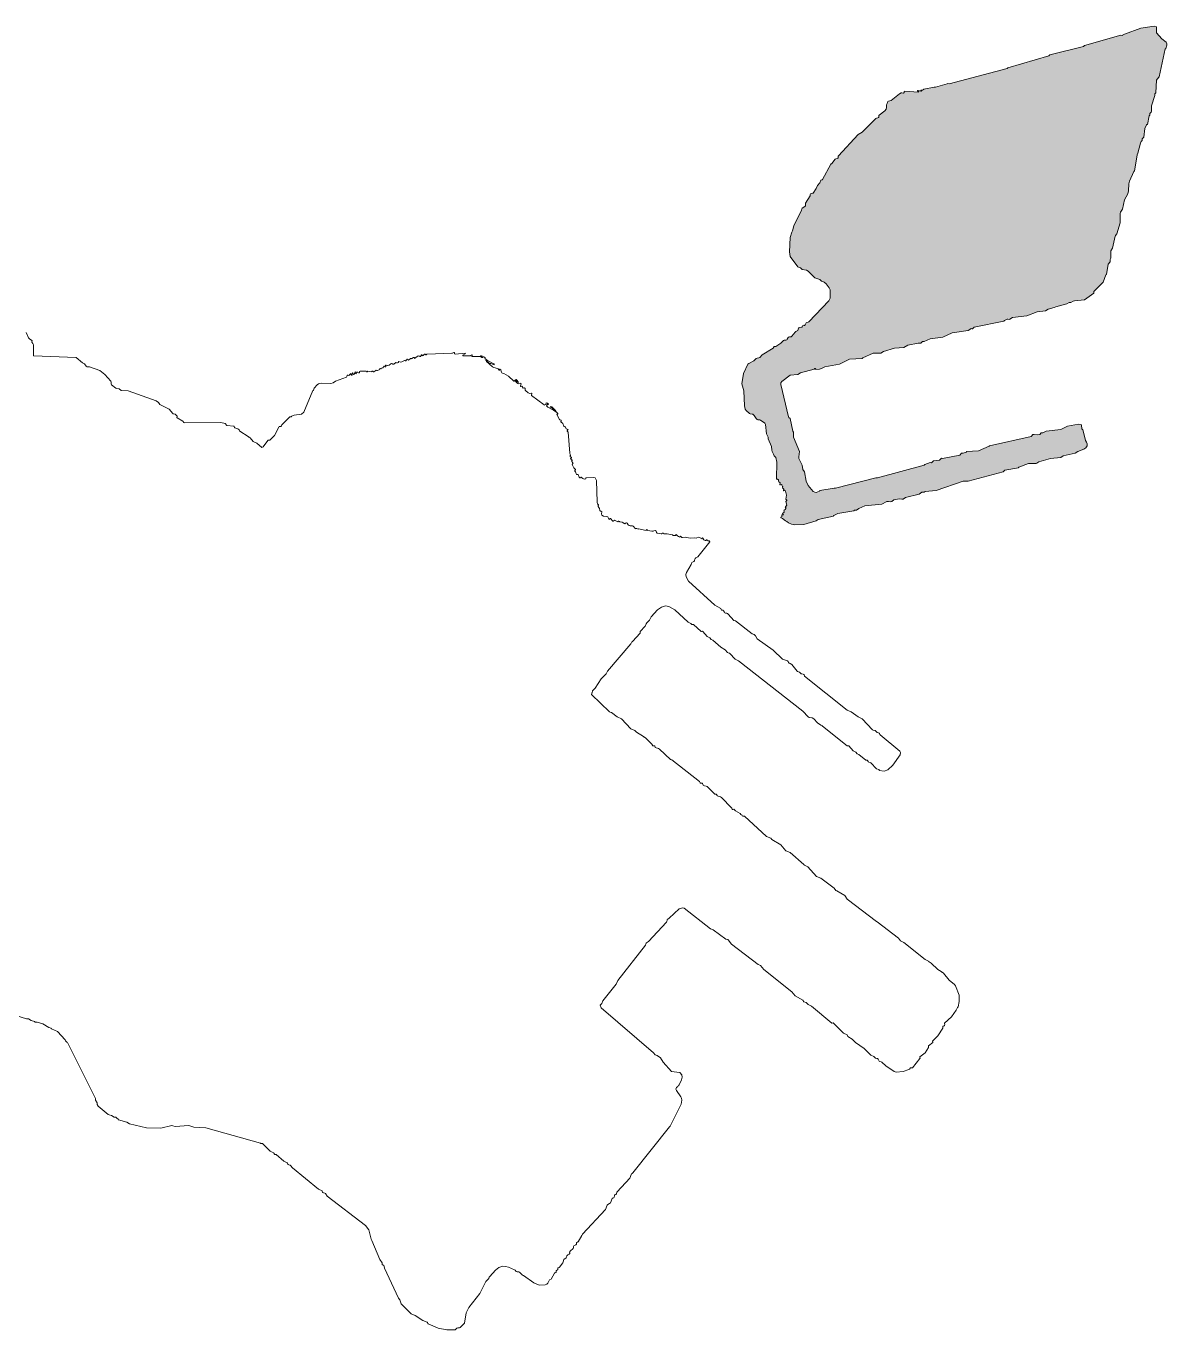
# Model space of a CAD drawing. Header units: inches. Extents: x -230 to 1081, y -574 to 1166.
# Drawn here: x 939 to 1081.4, y -317.2 to -154.4 of the extents above; entities that cross this region are included whole.
import ezdxf

# ---------------------------------------------------------------- set-up
doc = ezdxf.new("R2010")
doc.units = ezdxf.units.IN
doc.header["$MEASUREMENT"] = 0
doc.layers.add('Layer 1', color=7, linetype='Continuous')

# ---------------------------------------------------------------- blocks, each defined once
blk = doc.blocks.new('block 2')
at = {"layer": 'Layer 1', "true_color": 0xffffff}
h = blk.add_hatch(color=7, dxfattribs=at)
h.dxf.hatch_style = 2
h.paths.add_polyline_path([(1081.39, -156.59), (1081.3, -156.38), (1080.75, -155.96), (1080.12, -155.22), (1080.09, -155.02), (1080.12, -154.48), (1079.82, -154.38), (1078.15, -154.63), (1076.1, -155.4), (1075.88, -155.53), (1075.85, -155.54), (1075.67, -155.53), (1071.12, -156.8), (1071.08, -156.83), (1071.01, -156.91), (1066.78, -157.97), (1066.73, -157.99), (1066.67, -158.08), (1061.55, -159.58), (1061.48, -159.66), (1054.21, -161.58), (1054.04, -161.56), (1053.97, -161.57), (1052.51, -162), (1052.35, -161.99), (1051.07, -162.26), (1051, -162.31), (1050.89, -162.37), (1050.68, -162.37), (1050.68, -162.42), (1050.79, -162.42), (1050.77, -162.44), (1050.77, -162.48), (1050.75, -162.52), (1050.68, -162.52), (1050.35, -162.41), (1050.26, -162.42), (1050.28, -162.46), (1050.45, -162.59), (1050.37, -162.63), (1048.67, -162.52), (1048.6, -162.56), (1048.59, -162.62), (1048.6, -162.68), (1048.57, -162.73), (1048.5, -162.75), (1048.32, -162.72), (1048.25, -162.73), (1048.04, -162.84), (1046.98, -163.69), (1046.64, -163.76), (1046.55, -163.79), (1046.52, -163.87), (1046.5, -164.04), (1046.45, -164.11), (1046.41, -164.21), (1046.41, -164.55), (1046.34, -164.75), (1046.19, -164.94), (1045.5, -165.49), (1045.46, -165.56), (1045.43, -165.74), (1045.39, -165.8), (1045.32, -165.84), (1045.14, -165.88), (1045.07, -165.91), (1043.38, -167.61), (1042.85, -167.92), (1040.41, -170.57), (1040.38, -170.64), (1040.35, -170.81), (1040.31, -170.89), (1040.24, -170.93), (1040.06, -170.96), (1039.99, -170.99), (1039.57, -171.52), (1039.55, -171.58), (1039.53, -171.6), (1039.49, -171.6), (1039.46, -171.63), (1038.4, -173.53), (1038.36, -173.56), (1038.24, -173.61), (1038.19, -173.64), (1038.15, -173.71), (1038.12, -173.88), (1038.08, -173.96), (1037.77, -174.28), (1037.62, -174.68), (1037.24, -175.23), (1037.17, -175.26), (1036.99, -175.3), (1036.92, -175.33), (1036.88, -175.4), (1036.85, -175.57), (1036.29, -176.5), (1036.27, -176.57), (1036.29, -176.74), (1036.29, -176.82), (1036.2, -176.91), (1035.86, -177.13), (1035.82, -177.21), (1035.79, -177.37), (1034.81, -179.33), (1034.68, -179.96), (1034.59, -180.1), (1034.39, -180.79), (1034.27, -182.55), (1034.38, -183.17), (1035.33, -184.44), (1035.41, -184.48), (1035.65, -184.55), (1035.71, -184.59), (1035.81, -184.72), (1035.86, -184.76), (1036.41, -184.88), (1036.6, -184.97), (1037.45, -185.82), (1038.08, -186.03), (1038.3, -186.24), (1038.54, -186.31), (1038.61, -186.35), (1038.85, -186.55), (1039.25, -187.06), (1039.36, -187.3), (1039.36, -188.36), (1039.19, -188.69), (1036.71, -191.32), (1036.64, -191.36), (1036.46, -191.4), (1036.39, -191.43), (1036.33, -191.5), (1036.24, -191.68), (1036.18, -191.75), (1036.13, -191.76), (1036.02, -191.74), (1035.97, -191.75), (1035.94, -191.78), (1035.89, -191.92), (1035.86, -191.96), (1035.76, -191.99), (1035.53, -192.02), (1035.44, -192.06), (1035.41, -192.12), (1035.33, -192.38), (1035.26, -192.44), (1035.08, -192.54), (1035.01, -192.59), (1034.59, -193.12), (1034.49, -193.17), (1034.28, -193.19), (1034.17, -193.23), (1034.11, -193.29), (1034.01, -193.48), (1033.96, -193.55), (1033.85, -193.59), (1033.63, -193.61), (1033.53, -193.65), (1033.21, -193.97), (1032.58, -194.39), (1032.53, -194.4), (1032.42, -194.39), (1032.37, -194.39), (1032.26, -194.6), (1030.88, -195.45), (1030.57, -195.77), (1030.46, -195.81), (1030.25, -195.84), (1030.14, -195.88), (1029.83, -196.19), (1029.22, -196.5), (1029.08, -196.62), (1028.56, -197.78), (1028.34, -199.05), (1028.59, -199.91), (1028.67, -201.82), (1028.77, -202.23), (1028.86, -202.37), (1029.3, -202.76), (1029.4, -202.8), (1029.62, -202.83), (1029.72, -202.86), (1029.89, -203.02), (1030.12, -203.37), (1030.25, -203.5), (1030.35, -203.54), (1030.57, -203.57), (1030.67, -203.6), (1031.2, -203.97), (1031.31, -204.13), (1031.41, -205.3), (1031.63, -205.72), (1031.63, -205.93), (1032.05, -206.89), (1032.08, -207.35), (1032.13, -207.51), (1032.3, -207.82), (1032.33, -207.98), (1032.37, -208.05), (1032.58, -208.26), (1032.72, -208.83), (1032.68, -210.91), (1032.72, -210.98), (1032.78, -210.99), (1032.84, -210.98), (1032.9, -211.02), (1032.91, -211.06), (1032.9, -211.23), (1032.94, -211.3), (1033.07, -211.38), (1033.11, -211.44), (1033.1, -211.61), (1033.11, -211.65), (1033.15, -211.66), (1033.28, -211.64), (1033.32, -211.65), (1033.35, -211.7), (1033.39, -211.81), (1033.43, -211.86), (1033.44, -211.9), (1033.42, -212.03), (1033.43, -212.08), (1033.48, -212.14), (1033.59, -212.23), (1033.64, -212.29), (1033.61, -212.28), (1033.56, -212.31), (1033.52, -212.35), (1033.53, -212.39), (1033.57, -212.4), (1033.7, -212.38), (1033.74, -212.39), (1033.77, -212.46), (1033.9, -212.97), (1033.85, -213.45), (1033.87, -213.51), (1033.9, -213.53), (1033.94, -213.54), (1033.96, -213.56), (1033.95, -213.62), (1033.87, -213.72), (1033.85, -213.77), (1033.96, -214.19), (1033.77, -214.43), (1033.74, -214.51), (1033.77, -214.52), (1033.82, -214.53), (1033.86, -214.56), (1033.85, -214.62), (1033.75, -214.74), (1033.63, -214.84), (1033.57, -214.93), (1033.64, -215.04), (1033.63, -215.1), (1033.43, -215.25), (1033.44, -215.29), (1033.47, -215.34), (1033.5, -215.37), (1033.53, -215.36), (1033.49, -215.42), (1033.37, -215.43), (1033.32, -215.46), (1033.33, -215.5), (1033.33, -215.68), (1033.32, -215.67), (1033.25, -215.69), (1033.21, -215.72), (1033.21, -215.78), (1033.43, -215.89), (1033.78, -216.17), (1033.94, -216.23), (1034.17, -216.42), (1034.53, -216.58), (1034.97, -216.67), (1036.07, -216.63), (1037.61, -216.15), (1037.87, -215.99), (1039.78, -215.57), (1039.8, -215.55), (1039.81, -215.52), (1039.84, -215.49), (1040.31, -215.25), (1042.32, -214.93), (1042.33, -214.92), (1042.35, -214.89), (1042.38, -214.85), (1042.43, -214.83), (1042.59, -214.83), (1042.64, -214.83), (1042.96, -214.62), (1043.7, -214.3), (1045.81, -214.09), (1046.45, -213.77), (1046.63, -213.75), (1046.94, -213.78), (1047.08, -213.77), (1047.3, -213.56), (1048, -213.43), (1048.31, -213.46), (1048.46, -213.45), (1048.78, -213.24), (1050.47, -212.82), (1050.79, -212.6), (1051, -212.6), (1051.08, -212.59), (1051.21, -212.5), (1052.59, -212.39), (1055.98, -211.23), (1056.61, -211.23), (1060.96, -210.06), (1061.17, -209.85), (1062.86, -209.53), (1062.88, -209.52), (1062.89, -209.49), (1062.92, -209.45), (1064.13, -209), (1065.08, -209), (1065.18, -208.97), (1065.4, -208.79), (1066.88, -208.37), (1068.16, -208.26), (1068.47, -208.05), (1069.96, -207.73), (1070.27, -207.52), (1071.05, -207.23), (1071.3, -207.05), (1071.44, -206.78), (1071.45, -206.53), (1071.38, -206.36), (1071.23, -206.15), (1070.91, -204.77), (1070.89, -204.75), (1070.86, -204.74), (1070.83, -204.71), (1070.8, -204.66), (1070.75, -204.21), (1070.7, -204.13), (1070.36, -204.09), (1069, -204.35), (1068.16, -204.77), (1066.35, -204.98), (1065.93, -205.19), (1065.77, -205.19), (1065.72, -205.19), (1065.56, -205.37), (1065.51, -205.4), (1065.28, -205.44), (1064.84, -205.39), (1064.66, -205.4), (1064.5, -205.58), (1064.45, -205.62), (1059.26, -206.78), (1059.24, -206.8), (1059.23, -206.83), (1059.2, -206.86), (1057.88, -207.42), (1056.4, -207.52), (1056.39, -207.54), (1056.37, -207.57), (1056.34, -207.6), (1055.98, -207.73), (1055.82, -207.73), (1055.77, -207.73), (1055.55, -207.95), (1053.39, -208.37), (1053.27, -208.36), (1053.23, -208.37), (1053.07, -208.54), (1053.01, -208.58), (1052.27, -208.69), (1052.06, -208.9), (1052.01, -208.91), (1051.85, -208.9), (1051.17, -209.13), (1051.14, -209.17), (1051.12, -209.2), (1051.11, -209.22), (1045.28, -210.8), (1045.07, -210.8), (1040.04, -212.08), (1039.88, -212.08), (1038.08, -212.39), (1038.07, -212.41), (1038.05, -212.44), (1038.03, -212.47), (1037.6, -212.62), (1037.45, -212.6), (1037.26, -212.49), (1036.6, -211.76), (1036.39, -211.23), (1036.18, -210.06), (1035.97, -209.75), (1035.86, -209.22), (1035.44, -208.37), (1035.44, -208.17), (1035.54, -207.52), (1035.53, -207.51), (1034.8, -205.72), (1034.8, -205.19), (1034.78, -205.11), (1034.7, -204.98), (1034.38, -203.39), (1034.21, -203.24), (1034.17, -203.18), (1033.22, -199.13), (1033.21, -198.95), (1033.34, -198.75), (1034.38, -197.99), (1035.33, -197.89), (1035.65, -197.68), (1037.36, -197.21), (1037.45, -197.15), (1037.49, -197.13), (1037.53, -197.17), (1037.56, -197.23), (1037.56, -197.25), (1038.04, -197.21), (1038.3, -197.15), (1038.72, -196.93), (1040.52, -196.62), (1041.79, -195.98), (1043.38, -195.88), (1043.39, -195.86), (1043.41, -195.83), (1043.44, -195.79), (1044.75, -195.24), (1045.71, -195.24), (1046.03, -195.03), (1047.4, -194.6), (1048.57, -194.5), (1049.05, -194.24), (1050.37, -193.97), (1050.58, -193.98), (1050.68, -193.97), (1050.9, -193.76), (1050.95, -193.75), (1051.11, -193.76), (1051.85, -193.44), (1053.44, -193.23), (1054.6, -192.7), (1056.61, -192.38), (1056.93, -192.17), (1056.97, -192.16), (1057.1, -192.17), (1057.14, -192.17), (1057.3, -192), (1057.36, -191.96), (1061.06, -191.22), (1061.08, -191.2), (1061.09, -191.17), (1061.12, -191.13), (1061.48, -191), (1061.56, -191), (1061.73, -191.01), (1061.8, -191), (1062.12, -190.79), (1063.92, -190.58), (1065.19, -190.05), (1066.25, -189.95), (1066.57, -189.73), (1067.31, -189.52), (1067.52, -189.42), (1068.93, -189.06), (1069.21, -188.89), (1069.25, -188.88), (1069.38, -188.89), (1069.43, -188.89), (1069.72, -188.72), (1069.85, -188.68), (1071.12, -188.57), (1072.28, -187.72), (1072.29, -187.68), (1072.28, -187.55), (1072.28, -187.51), (1073.45, -186.35), (1073.79, -185.45), (1073.87, -185.39), (1074.08, -184.12), (1074.3, -183.8), (1074.3, -183.59), (1074.31, -183.52), (1074.4, -183.38), (1074.4, -182.43), (1074.61, -182.11), (1074.93, -180.63), (1074.98, -180.54), (1075.14, -180.31), (1075.57, -178.93), (1075.57, -177.77), (1075.62, -177.63), (1075.88, -177.24), (1076.1, -176.08), (1076.52, -175.33), (1076.62, -174.96), (1076.66, -174.07), (1076.73, -173.75), (1077.29, -172.53), (1077.32, -172.51), (1077.35, -172.49), (1077.37, -172.48), (1077.68, -170.46), (1077.79, -170.25), (1078.11, -168.98), (1078.2, -168.8), (1078.32, -168.66), (1078.33, -168.62), (1078.31, -168.5), (1078.32, -168.45), (1078.49, -168.3), (1078.53, -168.24), (1078.64, -167.18), (1078.87, -166.71), (1078.91, -166.68), (1078.94, -166.67), (1078.96, -166.65), (1079.17, -165.59), (1079.18, -165.58), (1079.21, -165.56), (1079.25, -165.54), (1079.27, -165.49), (1079.26, -165.32), (1079.27, -165.28), (1079.45, -165.12), (1079.48, -165.06), (1079.48, -164.32), (1079.91, -163.05), (1079.91, -163), (1079.9, -162.89), (1079.91, -162.84), (1079.93, -162.8), (1080.01, -162.73), (1080.12, -161.15), (1080.18, -160.99), (1080.44, -160.72), (1081.18, -157.23), (1081.2, -157.21), (1081.23, -157.2), (1081.26, -157.17), (1081.4, -156.75)])
at = {"layer": 'Layer 1', "lineweight": 0}
for points in [[(1081.39, -156.59), (1081.3, -156.38), (1080.75, -155.96), (1080.12, -155.22), (1080.09, -155.02), (1080.12, -154.48), (1079.82, -154.38), (1078.15, -154.63), (1076.1, -155.4), (1075.88, -155.53), (1075.85, -155.54), (1075.67, -155.53), (1071.12, -156.8), (1071.08, -156.83), (1071.01, -156.91), (1066.78, -157.97), (1066.73, -157.99), (1066.67, -158.08), (1061.55, -159.58), (1061.48, -159.66), (1054.21, -161.58), (1054.04, -161.56), (1053.97, -161.57), (1052.51, -162), (1052.35, -161.99), (1051.07, -162.26), (1051, -162.31), (1050.89, -162.37), (1050.68, -162.37), (1050.68, -162.42), (1050.79, -162.42), (1050.77, -162.44), (1050.77, -162.48), (1050.75, -162.52), (1050.68, -162.52), (1050.35, -162.41), (1050.26, -162.42), (1050.28, -162.46), (1050.45, -162.59), (1050.37, -162.63), (1048.67, -162.52), (1048.6, -162.56), (1048.59, -162.62), (1048.6, -162.68), (1048.57, -162.73), (1048.5, -162.75), (1048.32, -162.72), (1048.25, -162.73), (1048.04, -162.84), (1046.98, -163.69), (1046.64, -163.76), (1046.55, -163.79), (1046.52, -163.87), (1046.5, -164.04), (1046.45, -164.11), (1046.41, -164.21), (1046.41, -164.55), (1046.34, -164.75), (1046.19, -164.94), (1045.5, -165.49), (1045.46, -165.56), (1045.43, -165.74), (1045.39, -165.8), (1045.32, -165.84), (1045.14, -165.88), (1045.07, -165.91), (1043.38, -167.61), (1042.85, -167.92), (1040.41, -170.57), (1040.38, -170.64), (1040.35, -170.81), (1040.31, -170.89), (1040.24, -170.93), (1040.06, -170.96), (1039.99, -170.99), (1039.57, -171.52), (1039.55, -171.58), (1039.53, -171.6), (1039.49, -171.6), (1039.46, -171.63), (1038.4, -173.53), (1038.36, -173.56), (1038.24, -173.61), (1038.19, -173.64), (1038.15, -173.71), (1038.12, -173.88), (1038.08, -173.96), (1037.77, -174.28), (1037.62, -174.68), (1037.24, -175.23), (1037.17, -175.26), (1036.99, -175.3), (1036.92, -175.33), (1036.88, -175.4), (1036.85, -175.57), (1036.29, -176.5), (1036.27, -176.57), (1036.29, -176.74), (1036.29, -176.82), (1036.2, -176.91), (1035.86, -177.13), (1035.82, -177.21), (1035.79, -177.37), (1034.81, -179.33), (1034.68, -179.96), (1034.59, -180.1), (1034.39, -180.79), (1034.27, -182.55), (1034.38, -183.17), (1035.33, -184.44), (1035.41, -184.48), (1035.65, -184.55), (1035.71, -184.59), (1035.81, -184.72), (1035.86, -184.76), (1036.41, -184.88), (1036.6, -184.97), (1037.45, -185.82), (1038.08, -186.03), (1038.3, -186.24), (1038.54, -186.31), (1038.61, -186.35), (1038.85, -186.55), (1039.25, -187.06), (1039.36, -187.3), (1039.36, -188.36), (1039.19, -188.69), (1036.71, -191.32), (1036.64, -191.36), (1036.46, -191.4), (1036.39, -191.43), (1036.33, -191.5), (1036.24, -191.68), (1036.18, -191.75), (1036.13, -191.76), (1036.02, -191.74), (1035.97, -191.75), (1035.94, -191.78), (1035.89, -191.92), (1035.86, -191.96), (1035.76, -191.99), (1035.53, -192.02), (1035.44, -192.06), (1035.41, -192.12), (1035.33, -192.38), (1035.26, -192.44), (1035.08, -192.54), (1035.01, -192.59), (1034.59, -193.12), (1034.49, -193.17), (1034.28, -193.19), (1034.17, -193.23), (1034.11, -193.29), (1034.01, -193.48), (1033.96, -193.55), (1033.85, -193.59), (1033.63, -193.61), (1033.53, -193.65), (1033.21, -193.97), (1032.58, -194.39), (1032.53, -194.4), (1032.42, -194.39), (1032.37, -194.39), (1032.26, -194.6), (1030.88, -195.45), (1030.57, -195.77), (1030.46, -195.81), (1030.25, -195.84), (1030.14, -195.88), (1029.83, -196.19), (1029.22, -196.5), (1029.08, -196.62), (1028.56, -197.78), (1028.34, -199.05), (1028.59, -199.91), (1028.67, -201.82), (1028.77, -202.23), (1028.86, -202.37), (1029.3, -202.76), (1029.4, -202.8), (1029.62, -202.83), (1029.72, -202.86), (1029.89, -203.02), (1030.12, -203.37), (1030.25, -203.5), (1030.35, -203.54), (1030.57, -203.57), (1030.67, -203.6), (1031.2, -203.97), (1031.31, -204.13), (1031.41, -205.3), (1031.63, -205.72), (1031.63, -205.93), (1032.05, -206.89), (1032.08, -207.35), (1032.13, -207.51), (1032.3, -207.82), (1032.33, -207.98), (1032.37, -208.05), (1032.58, -208.26), (1032.72, -208.83), (1032.68, -210.91), (1032.72, -210.98), (1032.78, -210.99), (1032.84, -210.98), (1032.9, -211.02), (1032.91, -211.06), (1032.9, -211.23), (1032.94, -211.3), (1033.07, -211.38), (1033.11, -211.44), (1033.1, -211.61), (1033.11, -211.65), (1033.15, -211.66), (1033.28, -211.64), (1033.32, -211.65), (1033.35, -211.7), (1033.39, -211.81), (1033.43, -211.86), (1033.44, -211.9), (1033.42, -212.03), (1033.43, -212.08), (1033.48, -212.14), (1033.59, -212.23), (1033.64, -212.29), (1033.61, -212.28), (1033.56, -212.31), (1033.52, -212.35), (1033.53, -212.39), (1033.57, -212.4), (1033.7, -212.38), (1033.74, -212.39), (1033.77, -212.46), (1033.9, -212.97), (1033.85, -213.45), (1033.87, -213.51), (1033.9, -213.53), (1033.94, -213.54), (1033.96, -213.56), (1033.95, -213.62), (1033.87, -213.72), (1033.85, -213.77), (1033.96, -214.19), (1033.77, -214.43), (1033.74, -214.51), (1033.77, -214.52), (1033.82, -214.53), (1033.86, -214.56), (1033.85, -214.62), (1033.75, -214.74), (1033.63, -214.84), (1033.57, -214.93), (1033.64, -215.04), (1033.63, -215.1), (1033.43, -215.25), (1033.44, -215.29), (1033.47, -215.34), (1033.5, -215.37), (1033.53, -215.36), (1033.49, -215.42), (1033.37, -215.43), (1033.32, -215.46), (1033.33, -215.5), (1033.33, -215.68), (1033.32, -215.67), (1033.25, -215.69), (1033.21, -215.72), (1033.21, -215.78), (1033.43, -215.89), (1033.78, -216.17), (1033.94, -216.23), (1034.17, -216.42), (1034.53, -216.58), (1034.97, -216.67), (1036.07, -216.63), (1037.61, -216.15), (1037.87, -215.99), (1039.78, -215.57), (1039.8, -215.55), (1039.81, -215.52), (1039.84, -215.49), (1040.31, -215.25), (1042.32, -214.93), (1042.33, -214.92), (1042.35, -214.89), (1042.38, -214.85), (1042.43, -214.83), (1042.59, -214.83), (1042.64, -214.83), (1042.96, -214.62), (1043.7, -214.3), (1045.81, -214.09), (1046.45, -213.77), (1046.63, -213.75), (1046.94, -213.78), (1047.08, -213.77), (1047.3, -213.56), (1048, -213.43), (1048.31, -213.46), (1048.46, -213.45), (1048.78, -213.24), (1050.47, -212.82), (1050.79, -212.6), (1051, -212.6), (1051.08, -212.59), (1051.21, -212.5), (1052.59, -212.39), (1055.98, -211.23), (1056.61, -211.23), (1060.96, -210.06), (1061.17, -209.85), (1062.86, -209.53), (1062.88, -209.52), (1062.89, -209.49), (1062.92, -209.45), (1064.13, -209), (1065.08, -209), (1065.18, -208.97), (1065.4, -208.79), (1066.88, -208.37), (1068.16, -208.26), (1068.47, -208.05), (1069.96, -207.73), (1070.27, -207.52), (1071.05, -207.23), (1071.3, -207.05), (1071.44, -206.78), (1071.45, -206.53), (1071.38, -206.36), (1071.23, -206.15), (1070.91, -204.77), (1070.89, -204.75), (1070.86, -204.74), (1070.83, -204.71), (1070.8, -204.66), (1070.75, -204.21), (1070.7, -204.13), (1070.36, -204.09), (1069, -204.35), (1068.16, -204.77), (1066.35, -204.98), (1065.93, -205.19), (1065.77, -205.19), (1065.72, -205.19), (1065.56, -205.37), (1065.51, -205.4), (1065.28, -205.44), (1064.84, -205.39), (1064.66, -205.4), (1064.5, -205.58), (1064.45, -205.62), (1059.26, -206.78), (1059.24, -206.8), (1059.23, -206.83), (1059.2, -206.86), (1057.88, -207.42), (1056.4, -207.52), (1056.39, -207.54), (1056.37, -207.57), (1056.34, -207.6), (1055.98, -207.73), (1055.82, -207.73), (1055.77, -207.73), (1055.55, -207.95), (1053.39, -208.37), (1053.27, -208.36), (1053.23, -208.37), (1053.07, -208.54), (1053.01, -208.58), (1052.27, -208.69), (1052.06, -208.9), (1052.01, -208.91), (1051.85, -208.9), (1051.17, -209.13), (1051.14, -209.17), (1051.12, -209.2), (1051.11, -209.22), (1045.28, -210.8), (1045.07, -210.8), (1040.04, -212.08), (1039.88, -212.08), (1038.08, -212.39), (1038.07, -212.41), (1038.05, -212.44), (1038.03, -212.47), (1037.6, -212.62), (1037.45, -212.6), (1037.26, -212.49), (1036.6, -211.76), (1036.39, -211.23), (1036.18, -210.06), (1035.97, -209.75), (1035.86, -209.22), (1035.44, -208.37), (1035.44, -208.17), (1035.54, -207.52), (1035.53, -207.51), (1034.8, -205.72), (1034.8, -205.19), (1034.78, -205.11), (1034.7, -204.98), (1034.38, -203.39), (1034.21, -203.24), (1034.17, -203.18), (1033.22, -199.13), (1033.21, -198.95), (1033.34, -198.75), (1034.38, -197.99), (1035.33, -197.89), (1035.65, -197.68), (1037.36, -197.21), (1037.45, -197.15), (1037.49, -197.13), (1037.53, -197.17), (1037.56, -197.23), (1037.56, -197.25), (1038.04, -197.21), (1038.3, -197.15), (1038.72, -196.93), (1040.52, -196.62), (1041.79, -195.98), (1043.38, -195.88), (1043.39, -195.86), (1043.41, -195.83), (1043.44, -195.79), (1044.75, -195.24), (1045.71, -195.24), (1046.03, -195.03), (1047.4, -194.6), (1048.57, -194.5), (1049.05, -194.24), (1050.37, -193.97), (1050.58, -193.98), (1050.68, -193.97), (1050.9, -193.76), (1050.95, -193.75), (1051.11, -193.76), (1051.85, -193.44), (1053.44, -193.23), (1054.6, -192.7), (1056.61, -192.38), (1056.93, -192.17), (1056.97, -192.16), (1057.1, -192.17), (1057.14, -192.17), (1057.3, -192), (1057.36, -191.96), (1061.06, -191.22), (1061.08, -191.2), (1061.09, -191.17), (1061.12, -191.13), (1061.48, -191), (1061.56, -191), (1061.73, -191.01), (1061.8, -191), (1062.12, -190.79), (1063.92, -190.58), (1065.19, -190.05), (1066.25, -189.95), (1066.57, -189.73), (1067.31, -189.52), (1067.52, -189.42), (1068.93, -189.06), (1069.21, -188.89), (1069.25, -188.88), (1069.38, -188.89), (1069.43, -188.89), (1069.72, -188.72), (1069.85, -188.68), (1071.12, -188.57), (1072.28, -187.72), (1072.29, -187.68), (1072.28, -187.55), (1072.28, -187.51), (1073.45, -186.35), (1073.79, -185.45), (1073.87, -185.39), (1074.08, -184.12), (1074.3, -183.8), (1074.3, -183.59), (1074.31, -183.52), (1074.4, -183.38), (1074.4, -182.43), (1074.61, -182.11), (1074.93, -180.63), (1074.98, -180.54), (1075.14, -180.31), (1075.57, -178.93), (1075.57, -177.77), (1075.62, -177.63), (1075.88, -177.24), (1076.1, -176.08), (1076.52, -175.33), (1076.62, -174.96), (1076.66, -174.07), (1076.73, -173.75), (1077.29, -172.53), (1077.32, -172.51), (1077.35, -172.49), (1077.37, -172.48), (1077.68, -170.46), (1077.79, -170.25), (1078.11, -168.98), (1078.2, -168.8), (1078.32, -168.66), (1078.33, -168.62), (1078.31, -168.5), (1078.32, -168.45), (1078.49, -168.3), (1078.53, -168.24), (1078.64, -167.18), (1078.87, -166.71), (1078.91, -166.68), (1078.94, -166.67), (1078.96, -166.65), (1079.17, -165.59), (1079.18, -165.58), (1079.21, -165.56), (1079.25, -165.54), (1079.27, -165.49), (1079.26, -165.32), (1079.27, -165.28), (1079.45, -165.12), (1079.48, -165.06), (1079.48, -164.32), (1079.91, -163.05), (1079.91, -163), (1079.9, -162.89), (1079.91, -162.84), (1079.93, -162.8), (1080.01, -162.73), (1080.12, -161.15), (1080.18, -160.99), (1080.44, -160.72), (1081.18, -157.23), (1081.2, -157.21), (1081.23, -157.2), (1081.26, -157.17), (1081.4, -156.75), (1081.39, -156.59)], [(1055.03, -274.23), (1054.89, -274.06), (1054.23, -273.54), (1053.52, -272.66), (1053.33, -272.53), (1053.27, -272.52), (1053.25, -272.49), (1053.25, -272.46), (1053.23, -272.43), (1052.8, -272.22), (1051.96, -271.39), (1051.74, -271.26), (1051.68, -271.25), (1051.67, -271.22), (1051.66, -271.19), (1051.64, -271.16), (1051.21, -270.95), (1048.57, -268.83), (1048.14, -268.62), (1047.91, -268.29), (1045.23, -266.25), (1045.13, -266.21), (1041.47, -263.43), (1041.18, -262.96), (1040.2, -262.37), (1040.08, -262.33), (1039.88, -262.05), (1038.19, -260.78), (1037.66, -260.57), (1036.56, -259.37), (1036.18, -259.19), (1036.12, -259.18), (1036.1, -259.15), (1036.1, -259.12), (1036.07, -259.09), (1034.38, -257.6), (1033.85, -257.39), (1033.21, -256.65), (1032.09, -255.96), (1031.94, -255.8), (1031.41, -255.59), (1028.66, -253.05), (1028.62, -253.04), (1028.5, -253.06), (1028.45, -253.05), (1028.4, -253), (1028.32, -252.87), (1028.18, -252.83), (1028.16, -252.8), (1028.16, -252.76), (1028.13, -252.73), (1027.55, -252.37), (1027.39, -252.2), (1027.35, -252.19), (1027.22, -252.21), (1027.18, -252.2), (1027.15, -252.16), (1027.11, -252.04), (1027.07, -251.99), (1025.8, -250.72), (1025.67, -250.64), (1025.27, -250.51), (1025.25, -250.47), (1025.19, -250.34), (1025.17, -250.3), (1025.12, -250.29), (1025, -250.3), (1024.96, -250.3), (1024, -249.35), (1023.9, -249.3), (1023.68, -249.28), (1023.58, -249.24), (1023.52, -249.17), (1023.42, -248.99), (1023.37, -248.92), (1023.32, -248.91), (1023.2, -248.93), (1023.16, -248.92), (1023.13, -248.89), (1023.05, -248.71), (1019.61, -246.02), (1019.45, -245.96), (1018.07, -244.69), (1017.94, -244.61), (1017.54, -244.47), (1017.52, -244.44), (1017.46, -244.3), (1017.44, -244.26), (1017.39, -244.25), (1017.28, -244.27), (1017.23, -244.26), (1017.12, -244.05), (1016.36, -243.31), (1016.17, -243.2), (1016.11, -243.19), (1016.09, -243.16), (1016.09, -243.13), (1016.06, -243.1), (1015.21, -242.57), (1015, -242.36), (1014.47, -242.15), (1013.31, -240.88), (1012.78, -240.66), (1012.07, -240.09), (1011.91, -240.06), (1011.83, -240.03), (1009.59, -237.84), (1009.6, -237.7), (1009.64, -237.63), (1009.71, -237.38), (1010.03, -237.06), (1010.77, -235.9), (1011.4, -235.26), (1011.55, -234.94), (1014.5, -231.51), (1014.58, -231.35), (1014.59, -231.29), (1014.62, -231.27), (1014.65, -231.26), (1014.68, -231.24), (1015.64, -230.18), (1015.65, -230.14), (1015.63, -230.01), (1015.64, -229.97), (1016.27, -229.33), (1016.41, -229.02), (1016.49, -228.91), (1016.8, -228.59), (1017.01, -228.17), (1017.82, -227.27), (1018.32, -226.93), (1018.81, -226.79), (1019.21, -226.86), (1019.97, -227.28), (1021.65, -228.83), (1021.97, -229), (1022.1, -229.12), (1022.14, -229.13), (1022.26, -229.12), (1022.31, -229.12), (1023.26, -229.97), (1023.3, -229.98), (1023.43, -229.96), (1023.47, -229.97), (1024.03, -230.62), (1024.34, -230.76), (1024.53, -230.98), (1024.73, -231.05), (1025.71, -231.96), (1026.27, -232.26), (1026.54, -232.62), (1026.62, -232.65), (1026.79, -232.68), (1026.86, -232.72), (1027.5, -233.46), (1027.92, -233.67), (1035.97, -239.92), (1036.6, -240.66), (1036.73, -240.71), (1037.13, -240.77), (1037.34, -240.91), (1037.77, -241.4), (1038.2, -241.68), (1038.36, -241.74), (1038.37, -241.76), (1038.38, -241.8), (1038.4, -241.83), (1041.47, -244.26), (1041.51, -244.27), (1041.64, -244.25), (1041.68, -244.26), (1042.24, -244.91), (1042.55, -245.06), (1042.74, -245.27), (1042.94, -245.35), (1043.8, -246.06), (1043.84, -246.07), (1043.97, -246.06), (1044.01, -246.06), (1044.04, -246.1), (1044.09, -246.23), (1044.12, -246.27), (1044.19, -246.31), (1044.36, -246.34), (1044.44, -246.38), (1045.13, -247.13), (1045.45, -247.24), (1045.47, -247.28), (1045.48, -247.31), (1045.5, -247.33), (1046.09, -247.43), (1046.56, -247.27), (1047.19, -246.7), (1048.11, -245.38), (1048.14, -245.11), (1048.07, -244.92), (1045.6, -242.89), (1045.57, -242.84), (1045.53, -242.72), (1045.5, -242.67), (1045.42, -242.64), (1045.25, -242.6), (1045.18, -242.57), (1044.97, -242.36), (1044.72, -242.29), (1044.65, -242.25), (1043.38, -240.88), (1042.85, -240.66), (1042, -240.03), (1041.47, -239.82), (1036.18, -235.58), (1036.15, -235.54), (1036.11, -235.41), (1036.07, -235.37), (1036, -235.33), (1035.83, -235.29), (1035.75, -235.26), (1035.54, -235.05), (1035.3, -234.98), (1035.23, -234.95), (1034.59, -234.12), (1034.38, -233.99), (1034.25, -233.95), (1034.18, -233.85), (1034.12, -233.75), (1034.06, -233.67), (1033.43, -233.46), (1032.26, -232.3), (1030.25, -230.92), (1030.03, -230.51), (1029.93, -230.39), (1029.86, -230.36), (1029.61, -230.29), (1027.53, -228.66), (1027.36, -228.63), (1027.29, -228.59), (1027.07, -228.27), (1026.54, -227.75), (1026.47, -227.71), (1026.31, -227.68), (1026.23, -227.64), (1026.17, -227.57), (1026.07, -227.39), (1026.01, -227.32), (1025.97, -227.31), (1025.85, -227.33), (1025.8, -227.32), (1025.7, -227.11), (1024.96, -226.69), (1021.69, -223.69), (1021.4, -223.16), (1021.36, -222.88), (1021.42, -222.6), (1022.02, -221.63), (1022.06, -221.47), (1022.1, -221.39), (1022.16, -221.33), (1022.34, -221.24), (1022.41, -221.18), (1022.45, -221.11), (1022.48, -220.94), (1022.52, -220.86), (1022.59, -220.8), (1022.84, -220.65), (1024.36, -218.77), (1024.34, -218.75), (1024.29, -218.73), (1024.21, -218.64), (1024.23, -218.71), (1024.14, -218.66), (1024.03, -218.58), (1024, -218.53), (1023.94, -218.54), (1023.84, -218.62), (1023.79, -218.64), (1023.78, -218.63), (1023.58, -218.53), (1023.47, -218.32), (1023.43, -218.31), (1023.39, -218.35), (1023.36, -218.4), (1023.37, -218.43), (1023.04, -218.24), (1022.94, -218.22), (1022.74, -218.31), (1022.63, -218.32), (1022.39, -218.29), (1021.89, -218.35), (1021.25, -218.22), (1020.95, -218.26), (1020.84, -218.23), (1020.72, -218.11), (1020.68, -218.1), (1020.63, -218.14), (1020.61, -218.19), (1020.61, -218.22), (1020.44, -218.14), (1020.32, -218.06), (1020.19, -217.9), (1020.15, -217.89), (1020.11, -217.93), (1020.09, -217.98), (1020.08, -218), (1019.89, -218.01), (1019.78, -217.98), (1019.68, -217.93), (1019.03, -217.79), (1018.71, -217.79), (1018.64, -217.77), (1018.5, -217.69), (1018.43, -217.7), (1018.33, -217.78), (1018.29, -217.79), (1017.76, -217.69), (1017.69, -217.64), (1017.68, -217.59), (1017.68, -217.54), (1017.65, -217.47), (1017.5, -217.39), (1017.37, -217.4), (1017.25, -217.45), (1017.12, -217.47), (1016.59, -217.37), (1016.54, -217.35), (1016.51, -217.31), (1016.49, -217.26), (1016.44, -217.27), (1016.4, -217.31), (1016.38, -217.35), (1016.38, -217.37), (1015.43, -217.16), (1015.39, -217.18), (1015.39, -217.21), (1015.38, -217.21), (1015.32, -217.16), (1015.25, -217.12), (1015.18, -217.12), (1015.12, -217.14), (1015.11, -217.16), (1014.99, -217.07), (1014.86, -216.9), (1014.79, -216.84), (1014.67, -216.8), (1014.39, -216.77), (1014.26, -216.73), (1014.17, -216.66), (1014.02, -216.47), (1013.94, -216.42), (1013.88, -216.42), (1013.78, -216.5), (1013.73, -216.52), (1013.39, -216.33), (1013.12, -216.29), (1013.05, -216.26), (1012.99, -216.2), (1012.95, -216.19), (1012.91, -216.23), (1012.88, -216.28), (1012.88, -216.31), (1012.46, -216.1), (1012.4, -216.12), (1012.29, -216.2), (1012.25, -216.2), (1011.93, -215.89), (1011.89, -215.88), (1011.85, -215.91), (1011.82, -215.96), (1011.83, -215.99), (1011.72, -215.95), (1011.68, -215.87), (1011.66, -215.77), (1011.61, -215.67), (1011.5, -215.62), (1011.08, -215.57), (1010.88, -215.45), (1010.84, -215.3), (1010.87, -215.04), (1010.66, -214.93), (1010.62, -214.86), (1010.56, -214.62), (1010.42, -214.36), (1010.4, -214.27), (1010.45, -214.19), (1010.46, -214.15), (1010.42, -214.11), (1010.37, -214.09), (1010.34, -214.09), (1010.29, -213.84), (1010.2, -211.13), (1010.03, -210.8), (1009.83, -210.76), (1008.86, -210.8), (1008.86, -210.91), (1008.67, -210.97), (1008.47, -210.88), (1008.34, -210.75), (1008.33, -210.7), (1008.27, -210.71), (1008.16, -210.8), (1008.12, -210.8), (1008.03, -210.71), (1007.91, -210.38), (1007.87, -210.37), (1007.74, -210.39), (1007.7, -210.38), (1007.59, -210.06), (1007.57, -210.03), (1007.49, -209.96), (1007.5, -209.9), (1007.58, -209.79), (1007.59, -209.75), (1007.38, -209.53), (1007.17, -209.11), (1007.18, -209.07), (1007.22, -209.02), (1007.25, -208.99), (1007.27, -209), (1007.23, -208.91), (1007.11, -208.77), (1007.06, -208.69), (1007.08, -208.69), (1007.12, -208.67), (1007.16, -208.63), (1007.17, -208.58), (1007.13, -208.54), (1006.98, -208.45), (1006.96, -208.37), (1006.98, -208.35), (1007.03, -208.35), (1007.06, -208.33), (1007.06, -208.26), (1007.03, -208.22), (1006.89, -208.12), (1006.85, -208.05), (1006.87, -208.06), (1006.91, -208.04), (1006.94, -207.99), (1006.96, -207.95), (1006.91, -207.87), (1006.85, -207.73), (1006.64, -205.09), (1006.62, -205.04), (1006.58, -205.01), (1006.55, -205), (1006.53, -204.98), (1006.54, -204.92), (1006.63, -204.82), (1006.64, -204.77), (1006.43, -204.66), (1006.32, -204.45), (1006.28, -204.42), (1006.15, -204.38), (1006.11, -204.35), (1005.99, -204), (1005.76, -203.81), (1005.75, -203.75), (1005.8, -203.7), (1005.79, -203.6), (1005.75, -203.58), (1005.63, -203.54), (1005.58, -203.5), (1005.28, -202.95), (1005.26, -202.86), (1005.29, -202.85), (1005.33, -202.84), (1005.37, -202.82), (1005.37, -202.76), (1005.16, -202.55), (1005.03, -202.35), (1004.61, -201.92), (1004.51, -201.88), (1004.41, -201.91), (1004.62, -202.05), (1005.1, -202.56), (1004.84, -202.33), (1004.13, -201.95), (1003.94, -201.79), (1004.1, -201.59), (1004.09, -201.62), (1004.16, -201.62), (1004.19, -201.58), (1004.1, -201.49), (1003.93, -201.42), (1003.86, -201.65), (1003.67, -201.7), (1003.66, -201.67), (1002.08, -200.53), (1002.13, -200.21), (1002.08, -200.22), (1001.89, -200.28), (1001.68, -200.2), (1001.34, -199.9), (1001.31, -199.83), (1001.28, -199.65), (1001.24, -199.58), (1001.2, -199.57), (1001.03, -199.58), (1000.92, -199.37), (1000.88, -199.36), (1000.75, -199.38), (1000.71, -199.37), (1000.69, -199.29), (1000.81, -199.05), (1000.76, -198.99), (1000.66, -199), (1000.5, -199.05), (1000.36, -199), (1000.2, -198.88), (1000.08, -198.74), (1000.07, -198.63), (1000.12, -198.61), (1000.15, -198.65), (1000.18, -198.73), (1000.44, -198.91), (1000.43, -198.82), (1000.3, -198.63), (1000.18, -198.52), (1000.09, -198.55), (999.93, -198.72), (999.86, -198.73), (999.23, -198.1), (998.63, -197.75), (998.45, -197.71), (998.38, -197.68), (998.35, -197.61), (998.27, -197.36), (998.24, -197.31), (998.12, -197.22), (998.09, -197.23), (998.07, -197.25), (998.06, -197.25), (998.12, -197.33), (998.12, -197.36), (998.06, -197.36), (998.02, -197.32), (997.92, -197.19), (997.85, -197.15), (997.4, -197.03), (997.21, -196.93), (996.48, -196.25), (996.37, -196.09), (996.86, -196.5), (997, -196.51), (997.42, -196.7), (997.43, -196.62), (997.36, -196.54), (996.58, -196.16), (996.26, -195.88), (996.28, -195.88), (996.3, -195.86), (996.3, -195.82), (996.26, -195.77), (996.14, -195.69), (996.07, -195.7), (995.98, -195.76), (995.84, -195.77), (995.74, -195.71), (995.97, -195.58), (995.84, -195.56), (995.77, -195.57), (995.68, -195.64), (995.63, -195.66), (994.65, -195.64), (994.62, -195.6), (994.67, -195.54), (994.67, -195.45), (994.62, -195.44), (994.54, -195.48), (994.48, -195.53), (994.46, -195.56), (993.51, -195.56), (993.53, -195.49), (993.81, -195.29), (993.83, -195.24), (992.56, -195.35), (992.48, -195.32), (992.47, -195.26), (992.48, -195.18), (992.45, -195.13), (992.39, -195.14), (992.22, -195.22), (992.13, -195.24), (989.06, -195.35), (989.01, -195.37), (988.98, -195.4), (988.97, -195.43), (988.96, -195.45), (988.89, -195.44), (988.79, -195.36), (988.74, -195.35), (988.54, -195.51), (988.43, -195.56), (988.43, -195.45), (988.37, -195.45), (988.21, -195.66), (988.15, -195.66), (988.06, -195.58), (988, -195.56), (987.87, -195.6), (987.6, -195.81), (987.47, -195.88), (987.48, -195.85), (987.46, -195.82), (987.42, -195.78), (987.37, -195.77), (987.35, -195.78), (987.16, -195.88), (987.12, -195.9), (987.11, -195.93), (987.1, -195.93), (987.05, -195.88), (986.99, -195.89), (986.73, -196.09), (986.67, -196.07), (986.57, -195.99), (986.52, -195.98), (986.42, -196.19), (986.38, -196.2), (986.33, -196.17), (986.3, -196.12), (986.31, -196.09), (985.89, -196.32), (985.71, -196.37), (985.52, -196.28), (985.49, -196.32), (985.46, -196.4), (985.36, -196.45), (985.29, -196.44), (985.24, -196.42), (985.14, -196.4), (984.91, -196.58), (984.83, -196.62), (984.76, -196.6), (984.66, -196.52), (984.62, -196.51), (984.52, -196.55), (984.3, -196.72), (984.12, -196.77), (984.02, -196.75), (983.95, -196.72), (983.87, -196.72), (983.87, -196.76), (983.88, -196.89), (983.87, -196.93), (983.83, -196.94), (983.7, -196.84), (983.66, -196.83), (983.63, -196.87), (983.59, -196.99), (983.56, -197.04), (983.53, -197.04), (983.45, -197.04), (983.36, -197.08), (983.3, -197.2), (983.24, -197.15), (983.2, -197.13), (983.16, -197.17), (983.14, -197.23), (983.13, -197.25), (982.86, -197.39), (982.78, -197.41), (982.71, -197.36), (982.65, -197.37), (982.39, -197.57), (982.33, -197.56), (982.31, -197.53), (982.3, -197.49), (982.29, -197.46), (982.21, -197.46), (982.15, -197.5), (982.07, -197.57), (981.65, -197.46), (981.63, -197.52), (981.6, -197.55), (981.54, -197.57), (981.41, -197.48), (981.33, -197.46), (980.7, -197.46), (980.63, -197.5), (980.62, -197.56), (980.62, -197.62), (980.59, -197.68), (980.5, -197.69), (980.33, -197.59), (980.27, -197.57), (980.24, -197.63), (980.23, -197.72), (980.18, -197.79), (980.06, -197.78), (980.07, -197.74), (980.11, -197.65), (980.13, -197.58), (980.06, -197.57), (980.03, -197.62), (979.96, -197.89), (979.88, -197.87), (979.79, -197.7), (979.74, -197.68), (979.68, -197.93), (979.64, -197.99), (979.58, -197.99), (979.58, -197.81), (979.53, -197.78), (979.32, -197.99), (979.27, -198), (979.16, -197.99), (979.11, -197.99), (979.08, -198.03), (979.03, -198.16), (979, -198.21), (977.63, -198.73), (977.31, -198.95), (977.03, -199.02), (975.84, -198.96), (975.51, -199.05), (975.33, -199.16), (974.95, -199.58), (974.86, -199.85), (974.83, -199.87), (974.8, -199.87), (974.77, -199.9), (973.66, -202.59), (973.39, -202.86), (972.46, -202.97), (972.12, -203.08), (972.12, -203.09), (972.12, -203.16), (972.12, -203.18), (972.08, -203.19), (971.96, -203.18), (971.91, -203.18), (970.96, -204.13), (970.93, -204.18), (970.89, -204.3), (970.85, -204.35), (970.77, -204.38), (970.6, -204.4), (970.53, -204.45), (970, -205.51), (969.47, -206.04), (969.4, -206.08), (969.23, -206.11), (969.16, -206.15), (968.57, -206.91), (968.42, -206.99), (967.78, -206.46), (967.35, -206.25), (966.98, -205.82), (966.83, -205.72), (966.77, -205.71), (966.75, -205.68), (966.75, -205.65), (966.72, -205.62), (965.66, -204.98), (965.63, -204.94), (965.58, -204.82), (965.56, -204.77), (965.42, -204.67), (965.03, -204.56), (965, -204.52), (964.95, -204.39), (964.92, -204.35), (964.07, -204.24), (963.86, -204.03), (963.28, -203.88), (958.78, -203.92), (958.7, -203.88), (958.57, -203.71), (957.83, -203.29), (957.82, -203.25), (957.84, -203.12), (957.83, -203.08), (957.62, -202.86), (957.54, -202.83), (957.37, -202.79), (957.3, -202.76), (956.87, -202.23), (955.69, -201.65), (955.5, -201.38), (955.21, -201.19), (951.72, -199.94), (950.84, -199.9), (950.63, -199.69), (950.3, -199.62), (950.2, -199.58), (949.67, -199.16), (949.63, -199.06), (949.6, -198.84), (949.57, -198.73), (948.83, -197.89), (948.21, -197.4), (946.92, -196.93), (946.85, -196.93), (946.67, -196.95), (946.6, -196.93), (946.49, -196.83), (946.29, -196.57), (946.03, -196.45), (945.23, -195.77), (939.93, -195.56), (939.9, -195.44), (939.91, -194.2), (939.84, -194.01), (939.72, -193.86), (939.71, -193.82), (939.73, -193.7), (939.72, -193.65), (939.4, -193.43), (939.3, -193.33), (938.98, -192.63)], [(931.57, -276.03), (939.06, -278.36), (939.22, -278.35), (939.3, -278.36), (939.62, -278.57), (940.05, -278.7), (940.14, -278.78), (940.18, -278.79), (940.36, -278.78), (941.1, -278.99), (941.84, -279.45), (942.11, -279.54), (942.13, -279.56), (942.13, -279.59), (942.16, -279.63), (942.9, -279.94), (943.85, -281), (943.89, -281.13), (943.99, -281.21), (944.09, -281.26), (944.17, -281.32), (947.66, -288.31), (947.67, -288.35), (947.66, -288.52), (947.87, -288.84), (947.88, -288.88), (947.87, -289.05), (948, -289.29), (949.25, -290.32), (949.36, -290.36), (949.67, -290.43), (949.99, -290.64), (950.04, -290.65), (950.15, -290.63), (950.2, -290.64), (950.25, -290.69), (950.34, -290.82), (950.47, -290.87), (950.49, -290.9), (950.5, -290.93), (950.52, -290.96), (951.58, -291.27), (951.9, -291.49), (954.03, -291.98), (955.82, -292.02), (957.19, -291.7), (957.31, -291.71), (957.62, -291.8), (959.31, -291.7), (959.94, -291.91), (961.44, -291.99), (968.25, -293.87), (968.31, -293.92), (968.35, -293.93), (968.48, -293.92), (968.52, -293.92), (969.47, -294.87), (969.7, -295.01), (969.9, -295.09), (969.92, -295.12), (969.98, -295.26), (970, -295.3), (970.05, -295.31), (970.17, -295.29), (970.21, -295.3), (971.17, -296.14), (971.59, -296.36), (971.62, -296.39), (971.67, -296.53), (971.7, -296.57), (971.77, -296.6), (971.94, -296.64), (972.01, -296.67), (972.23, -296.99), (975.51, -299.64), (975.93, -299.85), (975.96, -299.89), (976.01, -300.02), (976.04, -300.06), (976.11, -300.1), (976.29, -300.13), (976.36, -300.17), (976.57, -300.49), (981.37, -304.19), (981.76, -304.72), (982.07, -305.89), (982.17, -306.04), (983.15, -308.4), (983.45, -308.85), (983.46, -308.9), (983.44, -309.01), (983.45, -309.06), (983.49, -309.09), (983.62, -309.14), (983.66, -309.17), (983.7, -309.28), (983.73, -309.49), (985.5, -313.26), (985.63, -313.44), (985.83, -313.95), (985.89, -314.04), (987.05, -315.2), (987.58, -315.42), (988.53, -316.05), (989.06, -316.26), (989.09, -316.3), (989.14, -316.43), (989.17, -316.47), (990.44, -317), (991.5, -317.21), (992.56, -317.21), (992.77, -317), (992.88, -316.97), (993.09, -316.94), (993.19, -316.9), (993.72, -316.37), (993.93, -315.1), (994.26, -314.42), (995.63, -312.66), (996.37, -311.18), (996.74, -310.79), (996.8, -310.59), (996.83, -310.57), (996.86, -310.57), (996.9, -310.54), (997.59, -309.74), (998.02, -309.43), (998.49, -309.27), (998.84, -309.28), (999.21, -309.37), (999.97, -309.7), (1000.04, -309.75), (1000.18, -309.91), (1000.28, -309.95), (1000.5, -309.97), (1000.6, -310.01), (1000.97, -310.37), (1001.07, -310.4), (1002.38, -311.34), (1003.04, -311.62), (1003.78, -311.6), (1003.98, -311.51), (1004.11, -311.37), (1004.31, -310.97), (1004.34, -310.94), (1004.52, -310.86), (1004.94, -310.12), (1004.98, -310.1), (1005.11, -310.04), (1005.16, -310.01), (1005.17, -309.97), (1005.15, -309.85), (1005.16, -309.8), (1005.19, -309.78), (1005.33, -309.73), (1005.37, -309.7), (1005.38, -309.65), (1005.36, -309.54), (1005.37, -309.49), (1005.4, -309.46), (1005.54, -309.41), (1005.58, -309.38), (1006, -308.85), (1006.04, -308.75), (1006.07, -308.53), (1006.11, -308.43), (1006.17, -308.37), (1006.36, -308.27), (1006.43, -308.21), (1006.46, -308.14), (1006.49, -307.98), (1006.53, -307.9), (1006.6, -307.84), (1006.78, -307.74), (1006.85, -307.69), (1006.86, -307.64), (1006.84, -307.52), (1006.85, -307.47), (1006.93, -307.36), (1007.27, -307.05), (1007.31, -306.98), (1007.34, -306.81), (1007.38, -306.73), (1007.45, -306.67), (1007.63, -306.58), (1007.7, -306.52), (1007.71, -306.48), (1007.69, -306.36), (1007.7, -306.31), (1007.73, -306.28), (1007.87, -306.23), (1007.91, -306.2), (1008.37, -305.41), (1008.4, -305.32), (1008.44, -305.25), (1011.3, -302.18), (1011.51, -301.65), (1011.61, -301.56), (1011.84, -301.42), (1011.93, -301.33), (1012.14, -300.8), (1012.19, -300.77), (1012.31, -300.73), (1012.36, -300.7), (1012.39, -300.62), (1012.43, -300.45), (1012.46, -300.38), (1012.5, -300.35), (1012.63, -300.31), (1012.67, -300.27), (1012.71, -300.2), (1012.75, -300.03), (1012.78, -299.96), (1014.37, -298.26), (1014.58, -297.73), (1014.63, -297.67), (1014.74, -297.58), (1019.29, -291.84), (1019.4, -291.75), (1020.78, -289.03), (1020.83, -288.52), (1020.79, -288.26), (1020.72, -288.09), (1020.17, -287.32), (1020.11, -287.14), (1020.19, -286.93), (1020.37, -286.8), (1020.42, -286.66), (1020.44, -286.64), (1020.48, -286.64), (1020.51, -286.62), (1020.8, -285.99), (1020.87, -285.64), (1020.83, -285.34), (1020.58, -285.08), (1020.24, -285.01), (1019.88, -285), (1019.56, -284.92), (1018.5, -283.76), (1018.18, -283.23), (1017.75, -282.95), (1017.53, -282.87), (1017.33, -282.59), (1010.78, -276.98), (1010.66, -276.66), (1010.87, -276.45), (1010.98, -276.13), (1012.67, -274.02), (1012.88, -273.59), (1016.31, -269.18), (1016.34, -269.01), (1016.38, -268.93), (1016.44, -268.88), (1016.7, -268.72), (1018.92, -266.29), (1018.96, -266.22), (1019, -266.04), (1019.03, -265.97), (1019.09, -265.91), (1019.27, -265.81), (1020.52, -264.62), (1020.93, -264.49), (1021.15, -264.55), (1024.43, -267.13), (1024.74, -267.24), (1026.33, -268.4), (1026.58, -268.47), (1026.65, -268.51), (1027.07, -269.04), (1030.36, -271.58), (1030.6, -271.65), (1030.67, -271.69), (1031.1, -272.22), (1034.59, -274.97), (1035.01, -275.5), (1035.97, -276.03), (1035.99, -276.06), (1036.04, -276.2), (1036.07, -276.24), (1036.39, -276.34), (1036.6, -276.56), (1037.03, -276.77), (1039.57, -278.89), (1039.61, -278.9), (1039.73, -278.88), (1039.78, -278.89), (1041.05, -280.16), (1041.47, -280.37), (1041.58, -280.58), (1042.11, -280.9), (1042.53, -281.32), (1043.59, -282.06), (1044.44, -282.91), (1044.51, -282.95), (1044.75, -283.02), (1044.82, -283.07), (1044.97, -283.23), (1045.04, -283.26), (1045.21, -283.3), (1045.28, -283.33), (1045.34, -283.4), (1045.44, -283.58), (1045.5, -283.65), (1045.57, -283.69), (1045.74, -283.72), (1045.81, -283.76), (1046.3, -284.25), (1047.35, -284.95), (1047.61, -285.03), (1048.47, -284.95), (1049.2, -284.71), (1049.28, -284.66), (1049.41, -284.5), (1049.45, -284.49), (1049.58, -284.5), (1049.63, -284.5), (1050.58, -283.33), (1050.59, -283.29), (1050.57, -283.17), (1050.58, -283.12), (1051.21, -282.59), (1051.64, -281.96), (1051.65, -281.92), (1051.63, -281.79), (1051.64, -281.75), (1052.17, -281.32), (1052.18, -281.28), (1052.16, -281.15), (1052.17, -281.11), (1052.8, -280.47), (1053.44, -279.52), (1053.45, -279.48), (1053.43, -279.35), (1053.44, -279.31), (1053.48, -279.28), (1053.61, -279.24), (1053.65, -279.2), (1053.66, -279.13), (1053.63, -278.95), (1053.65, -278.89), (1054.52, -278.12), (1055.1, -277.28), (1055.26, -276.93), (1055.29, -276.91), (1055.33, -276.89), (1055.34, -276.87), (1055.48, -276.18), (1055.45, -275.39), (1055.03, -274.23)]]:
    blk.add_lwpolyline(points, dxfattribs=at)

msp = doc.modelspace()

# ---------------------------------------------------------------- block references
at = {"layer": 'Layer 1'}
msp.add_blockref('block 2', (0, 0), dxfattribs=at)

doc.saveas('drawing.dxf')
